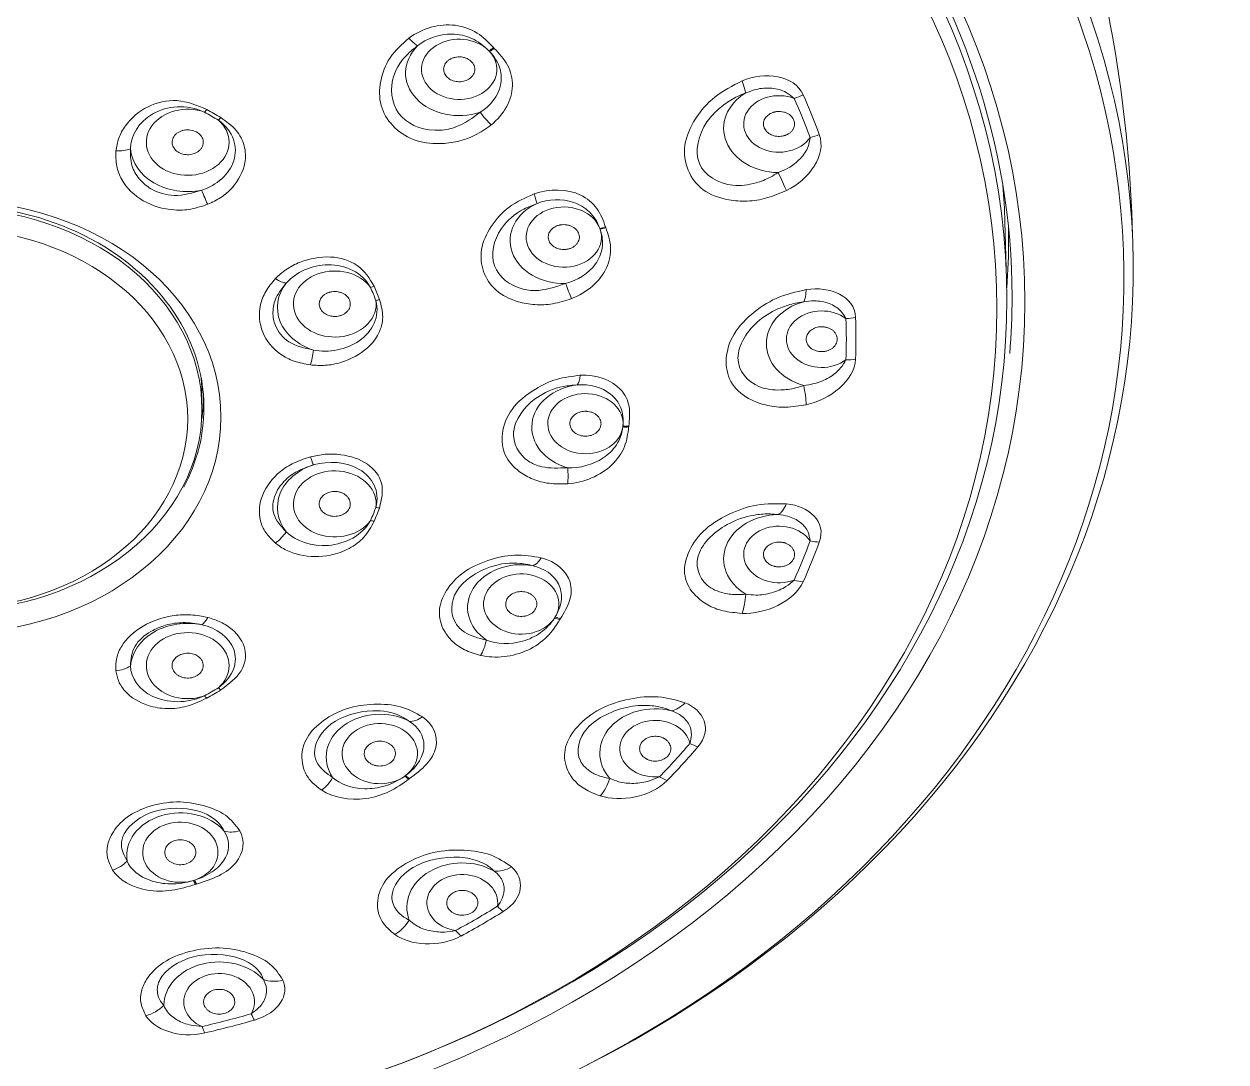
# Model space of a CAD drawing. Extents: x 4791 to 7950, y -873 to 2082.
# Drawn here: x 5909.19 to 5947.78, y 819.08 to 852.4 of the extents above; entities that cross this region are included whole.
import ezdxf

# ---------------------------------------------------------------- set-up
doc = ezdxf.new("R2010")
doc.units = 0
doc.header["$LTSCALE"] = 3
doc.header["$MEASUREMENT"] = 0
doc.layers.add('1', color=7, linetype='CONTINUOUS', true_color=0xffffff)

msp = doc.modelspace()

# ---------------------------------------------------------------- linework, layer by layer
at = {"layer": '1', "color": 7, "linetype": 'Continuous', "lineweight": 18}
for p, q in [((5940.737, 844.188), (5940.683, 846.046)), ((5914.902, 840.028), (5914.902, 840.504))]:
    msp.add_line(p, q, dxfattribs=at)
for centre, major_axis, ratio, start_param, end_param in [((5906.802, 844.554), (-37.999, 0), 0.798636, 2.01499, 7.409788), ((5906.802, 844.277), (37.699, 0), 0.798636, 5.156583, 10.55138), ((5906.802, 843.645), (34.11, 0), 0.798636, 0, 3.141593), ((5906.802, 843.56), (-33.944, 0), 0.798636, 3.141593, 6.283185), ((5924.114, 852.021), (0.581, 0.55), 0.479948, 4.285689, 4.520104), ((5924.137, 851.998), (-0.582, -0.549), 0.480569, 1.144951, 1.379366), ((5933.914, 850.616), (-0.913, -0.408), 0.566768, 1.32262, 1.636509), ((5914.983, 850.054), (0.389, 0.699), 0.344271, 4.158784, 4.312431), ((5915.43, 849.795), (-0.414, -0.685), 0.363073, 1.029662, 1.183309), ((5934.426, 849.357), (0.939, 0.345), 0.577478, 4.503359, 4.817247), ((5906.802, 845.419), (-33.89, 0), 0.798636, 3.164762, 3.208253), ((5906.802, 840.079), (8.162, 0), 0.798636, 0, 3.141593), ((5927.677, 846.32), (0.753, 0.269), 0.5787, 4.508425, 4.742839), ((5927.687, 846.292), (-0.754, -0.268), 0.578982, 1.368023, 1.602438), ((5906.802, 845.539), (-34, 0), 0.798636, 3.082393, 3.141593), ((5906.802, 845.539), (-34, 0), 0.798636, 3.141593, 3.153177), ((5920.316, 844.424), (0.734, 0.318), 0.568663, 4.470561, 4.624208), ((5906.802, 843.645), (34.11, 0), 0.798636, 6.216328, 6.283185), ((5906.802, 843.56), (-33.944, 0), 0.798636, 1.631665, 3.141593), ((5920.486, 844.005), (-0.748, -0.284), 0.575844, 1.355219, 1.508866), ((5935.579, 843.547), (-0.999, -0.036), 0.601565, 1.549102, 1.862991), ((5935.579, 842.223), (0.999, -0.036), 0.601565, 4.734083, 5.047971), ((5906.802, 840.504), (8.1, 0), 0.798636, 0, 0.084528), ((5906.802, 840.505), (8.15, 0), 0.798636, 6.162823, 6.273662), ((5906.802, 840.079), (8.162, 0), 0.798636, 5.881552, 6.283185), ((5928.416, 839.947), (-0.795, 0.093), 0.5992, 1.640853, 1.875268), ((5928.42, 839.977), (0.795, -0.091), 0.599295, 4.781167, 5.015582), ((5920.486, 837.366), (0.748, -0.284), 0.575844, 4.927966, 5.081613), ((5920.316, 836.947), (-0.734, 0.318), 0.568663, 1.812624, 1.966271), ((5934.426, 836.412), (-0.939, 0.345), 0.577478, 1.779827, 2.093715), ((5933.914, 835.153), (0.913, -0.408), 0.566768, 4.960565, 5.274453), ((5926.226, 833.82), (-0.678, 0.424), 0.538493, 1.895363, 2.129778), ((5926.243, 833.847), (0.679, -0.423), 0.538952, 5.035917, 5.270332), ((5915.43, 831.576), (0.414, -0.685), 0.363073, 5.253523, 5.40717), ((5914.983, 831.317), (-0.389, 0.699), 0.344271, 2.124401, 2.278048), ((5930.57, 829.912), (-0.76, 0.65), 0.496862, 1.972828, 2.286717), ((5921.413, 828.739), (-0.47, 0.647), 0.405059, 2.07924, 2.313655), ((5921.441, 828.759), (0.471, -0.646), 0.405821, 5.220169, 5.454584), ((5929.595, 828.84), (0.719, -0.695), 0.476491, 5.143774, 5.457662), ((5914.627, 825.39), (-0.236, 0.764), 0.21692, 2.183467, 2.417882), ((5914.661, 825.4), (0.237, -0.764), 0.217881, 5.324747, 5.559162), ((5924.387, 824.681), (-0.525, 0.851), 0.36761, 2.108736, 2.422624), ((5923.046, 823.903), (0.479, -0.878), 0.339572, 5.268928, 5.582816), ((5916.483, 821.232), (-0.274, 0.962), 0.202374, 2.187983, 2.501871), ((5914.906, 820.823), (0.228, -0.974), 0.169414, 5.338438, 5.652326)]:
    msp.add_ellipse(centre, major_axis=major_axis, ratio=ratio, start_param=start_param, end_param=end_param, dxfattribs=at)
for centre, major_axis in [((5906.802, 843.483), (-34.52, 0)), ((5906.802, 843.274), (33.622, 0)), ((5906.802, 840.028), (-8.1, 0))]:
    msp.add_ellipse(centre, major_axis=major_axis, ratio=0.798636, dxfattribs=at)
at = {"layer": '1', "color": 7, "linetype": 'Continuous', "lineweight": 13}
for centre, major_axis, ratio, start_param, end_param in [((5921.421, 852.326), (-0.477, 0.642), 0.175155, 2.060985, 2.757848), ((5923.161, 850.946), (1.209, 0), 0.798636, 0.662184, 6.914598), ((5923.161, 850.834), (-1.723, 0), 0.798636, 5.603381, 8.256586), ((5906.802, 841.08), (21.709, 0), 0.798636, 0.645942, 0.647655), ((5906.802, 841.093), (21.895, 0), 0.798636, 0.645942, 0.647655), ((5931.972, 851.056), (-0.384, 0.923), 0.075251, 3.45044, 4.128469), ((5933.431, 849.052), (-1.779, 0), 0.798636, 5.359245, 7.835444), ((5933.431, 849.193), (1.136, 0), 0.798636, 1.132001, 5.779503), ((5914.443, 848.604), (1.328, 0), 0.798636, 1.151939, 7.016202), ((5906.802, 842.283), (28.789, 0), 0.798636, 0.285362, 0.342957), ((5906.802, 842.312), (-29.098, 0), 0.798636, 3.426954, 3.484549), ((5906.802, 840.204), (14.302, 0), 0.798636, 0.923169, 0.961787), ((5906.802, 840.21), (-14.424, 0), 0.798636, 4.064761, 4.10338), ((5924.038, 849.559), (-0.497, 0.626), 0.19287, 1.40457, 2.101433), ((5912.092, 848.732), (-0.797, 0.064), 0.504803, 1.668378, 2.309834), ((5914.443, 848.491), (-1.842, 0), 0.798636, 0.067887, 1.817068), ((5933.386, 847.58), (-0.439, 0.899), 0.033663, 4.076092, 4.754121), ((5915.017, 847.035), (-0.296, 0.743), 0.132546, 1.478497, 2.119952), ((5925.405, 847.366), (-0.262, 0.756), 0.020057, 3.421647, 4.11851), ((5926.519, 845.448), (-1.723, 0), 0.798636, 5.233782, 7.886987), ((5926.519, 845.561), (1.209, 0), 0.798636, 0.292585, 6.544999), ((5906.802, 841.08), (21.709, 0), 0.798636, 0.276343, 0.278056), ((5906.802, 841.093), (21.895, 0), 0.798636, 0.276343, 0.278056), ((5919.166, 843.412), (1.328, 0), 0.798636, 0.52362, 6.387883), ((5919.166, 843.3), (-1.842, 0), 0.798636, 5.722754, 7.471935), ((5917.17, 844.669), (-0.582, 0.549), 0.366289, 2.048431, 2.689886), ((5926.593, 844.031), (-0.285, 0.748), 0.001294, 1.514569, 2.211433), ((5906.802, 840.204), (14.302, 0), 0.798636, 0.29485, 0.333468), ((5906.802, 840.21), (-14.424, 0), 0.798636, 3.436443, 3.475061), ((5934.011, 844.431), (-0.151, 0.989), 0.254126, 3.398943, 4.076972), ((5934.802, 842.142), (-1.779, 0), 0.798636, 5.045086, 7.521285), ((5934.802, 842.283), (1.136, 0), 0.798636, 0.817842, 5.465344), ((5906.802, 842.283), (28.789, 0), 0.798636, 6.254388, 6.311983), ((5906.802, 842.312), (-29.098, 0), 0.798636, 3.112795, 3.17039), ((5918.287, 841.922), (0.101, 0.794), 0.236035, 4.116411, 4.757866), ((5926.876, 841.592), (-0.034, 0.799), 0.235555, 3.379882, 4.076746), ((5927.214, 839.457), (-1.723, 0), 0.798636, 4.864183, 7.517388), ((5927.214, 839.57), (1.209, 0), 0.798636, 6.206171, 12.458585), ((5934.011, 840.775), (-0.209, 0.978), 0.210397, 4.014198, 4.692227), ((5906.802, 841.08), (21.709, 0), 0.798636, 6.189929, 6.191642), ((5906.802, 841.093), (21.895, 0), 0.798636, 6.189929, 6.191642), ((5919.166, 836.883), (-1.842, 0), 0.798636, 5.094435, 6.843617), ((5918.287, 838.998), (-0.209, 0.772), 0.052887, 2.244156, 2.885611), ((5919.166, 836.996), (1.328, 0), 0.798636, 6.178487, 12.04275), ((5926.475, 838.139), (-0.058, 0.798), 0.213451, 4.023567, 4.720431), ((5906.802, 840.204), (14.302, 0), 0.798636, 5.949717, 5.988335), ((5906.802, 840.21), (-14.424, 0), 0.798636, 2.808124, 2.846742), ((5933.386, 837.627), (0.098, 0.995), 0.43086, 3.393601, 4.07163), ((5933.431, 835.232), (-1.779, 0), 0.798636, 4.730926, 7.207126), ((5933.431, 835.373), (1.136, 0), 0.798636, 0.503683, 5.151184), ((5917.17, 836.252), (0.516, 0.612), 0.549437, 4.279573, 4.921029), ((5906.802, 842.283), (28.789, 0), 0.798636, 5.940229, 5.997824), ((5906.802, 842.312), (-29.098, 0), 0.798636, 2.798636, 2.856231), ((5925.153, 833.67), (-1.723, 0), 0.798636, 4.494584, 7.147789), ((5925.636, 835.783), (0.207, 0.773), 0.442235, 3.40565, 4.102514), ((5925.153, 833.782), (1.209, 0), 0.798636, 5.836572, 12.088986), ((5931.972, 834.15), (0.036, 0.999), 0.389272, 3.997036, 4.675065), ((5914.443, 831.692), (-1.842, 0), 0.798636, 4.466117, 6.215298), ((5915.017, 833.886), (0.193, 0.776), 0.315694, 3.393628, 4.035083), ((5906.802, 841.08), (21.709, 0), 0.798636, 5.82033, 5.822043), ((5906.802, 841.093), (21.895, 0), 0.798636, 5.82033, 5.822043), ((5914.443, 831.805), (1.328, 0), 0.798636, 5.550169, 11.414432), ((5923.701, 832.679), (0.182, 0.779), 0.422364, 4.041853, 4.738717), ((5912.092, 832.189), (0.796, 0.077), 0.687951, 4.702995, 5.34445), ((5906.802, 840.204), (14.302, 0), 0.798636, 5.321398, 5.360017), ((5906.802, 840.21), (-14.424, 0), 0.798636, 2.179806, 2.218424), ((5929.454, 828.998), (-1.779, 0), 0.798636, 4.416767, 6.892966), ((5930.16, 831.309), (0.368, 0.93), 0.588154, 3.445128, 4.123157), ((5920.613, 828.868), (-1.723, 0), 0.798636, 4.124985, 6.77819), ((5921.852, 830.725), (0.464, 0.652), 0.612183, 3.51683, 4.213693), ((5929.454, 829.139), (1.136, 0), 0.798636, 0.189523, 4.837025), ((5920.613, 828.981), (1.209, 0), 0.798636, 5.466973, 11.719387), ((5906.802, 842.283), (28.789, 0), 0.798636, 5.626069, 5.683664), ((5906.802, 842.312), (-29.098, 0), 0.798636, 2.484477, 2.542072), ((5918.644, 828.388), (0.437, 0.67), 0.597228, 4.143105, 4.839968), ((5906.802, 841.08), (21.709, 0), 0.798636, 5.450731, 5.452444), ((5906.802, 841.093), (21.895, 0), 0.798636, 5.450731, 5.452444), ((5927.469, 828.352), (0.3, 0.954), 0.552777, 4.033331, 4.71136), ((5914.207, 825.701), (-1.723, 0), 0.798636, 3.755386, 6.408591), ((5914.207, 825.814), (1.209, 0), 0.798636, 5.097374, 11.349788), ((5916.036, 827.099), (0.699, 0.388), 0.722448, 3.739095, 4.435958), ((5911.988, 825.846), (0.679, 0.423), 0.714429, 4.353283, 5.050147), ((5923.26, 824.051), (-1.779, 0), 0.798636, 4.102608, 6.578807), ((5923.26, 824.192), (1.136, 0), 0.798636, 6.158549, 10.806051), ((5924.647, 826.097), (0.653, 0.757), 0.710611, 3.573729, 4.251758), ((5906.802, 841.08), (21.709, 0), 0.798636, 5.081131, 5.082845), ((5906.802, 841.093), (21.895, 0), 0.798636, 5.081131, 5.082845), ((5906.802, 842.283), (28.789, 0), 0.798636, 5.31191, 5.369505), ((5920.943, 823.949), (0.584, 0.812), 0.684908, 4.141001, 4.81903), ((5906.802, 842.312), (-29.098, 0), 0.798636, 2.170317, 2.227912), ((5915.454, 820.875), (-1.779, 0), 0.798636, 3.788449, 6.264648), ((5915.454, 821.015), (1.136, 0), 0.798636, 5.84439, 10.491892), ((5917.387, 822.501), (0.906, 0.422), 0.786244, 3.801173, 4.479202), ((5913.033, 821.372), (0.854, 0.52), 0.772731, 4.343627, 5.021656), ((5906.802, 842.283), (28.789, 0), 0.798636, 4.997751, 5.055346), ((5906.802, 842.312), (-29.098, 0), 0.798636, 1.856158, 1.913753)]:
    msp.add_ellipse(centre, major_axis=major_axis, ratio=ratio, start_param=start_param, end_param=end_param, dxfattribs=at)
for centre, major_axis in [((5906.802, 839.784), (-8.709, 0)), ((5906.802, 839.728), (7.641, 0))]:
    msp.add_ellipse(centre, major_axis=major_axis, ratio=0.798636, dxfattribs=at)
at = {"layer": '1', "color": 7, "linetype": 'Continuous', "lineweight": 18}
for points, knots in [([(5944.783, 845.625), (5944.728, 847.563), (5944.388, 851.169), (5943.355, 855.851), (5942.221, 859.336), (5941.044, 862.262), (5939.498, 865.445), (5937.124, 869.343), (5935.058, 871.967), (5933.828, 873.332)], [0, 0, 0, 0, 0.19035, 0.357808, 0.470473, 0.551777, 0.667758, 0.817765, 1, 1, 1, 1]), ([(5923.465, 850.629), (5923.478, 850.637), (5923.503, 850.654), (5923.55, 850.693), (5923.599, 850.748), (5923.64, 850.823), (5923.669, 850.93), (5923.652, 851.068), (5923.55, 851.215), (5923.409, 851.301), (5923.278, 851.337), (5923.176, 851.348), (5923.073, 851.342), (5922.975, 851.32), (5922.909, 851.292), (5922.868, 851.27), (5922.842, 851.254), (5922.774, 851.207), (5922.692, 851.11), (5922.657, 850.986), (5922.664, 850.887), (5922.686, 850.814), (5922.725, 850.747), (5922.797, 850.665), (5922.921, 850.585), (5923.105, 850.54), (5923.265, 850.55), (5923.369, 850.582), (5923.425, 850.607), (5923.451, 850.621), (5923.465, 850.629)], [0, 0, 0, 0, 0.015625, 0.03125, 0.0625, 0.09375, 0.125, 0.1875, 0.25, 0.3125, 0.34375, 0.375, 0.40625, 0.4375, 0.46875, 0.476562, 0.484375, 0.5, 0.5625, 0.625, 0.65625, 0.6875, 0.71875, 0.75, 0.8125, 0.875, 0.9375, 0.96875, 0.984375, 1, 1, 1, 1]), ([(5933.914, 850.014), (5933.832, 850.083), (5933.633, 850.25), (5933.197, 850.364), (5932.735, 850.335), (5932.466, 850.228), (5932.359, 850.186)], [0, 0, 0, 0, 0.208279, 0.500324, 0.801781, 1, 1, 1, 1]), ([(5933.586, 848.813), (5933.594, 848.815), (5933.611, 848.82), (5933.643, 848.831), (5933.697, 848.853), (5933.768, 848.894), (5933.838, 848.956), (5933.908, 849.052), (5933.946, 849.191), (5933.903, 849.36), (5933.795, 849.477), (5933.679, 849.543), (5933.582, 849.577), (5933.479, 849.593), (5933.394, 849.593), (5933.336, 849.585), (5933.303, 849.579), (5933.283, 849.574), (5933.268, 849.57), (5933.252, 849.566), (5933.226, 849.557), (5933.146, 849.526), (5933.06, 849.468), (5932.991, 849.387), (5932.942, 849.297), (5932.921, 849.177), (5932.961, 849.033), (5933.064, 848.909), (5933.218, 848.821), (5933.372, 848.791), (5933.492, 848.795), (5933.553, 848.805), (5933.582, 848.812), (5933.586, 848.813)], [0, 0, 0, 0, 0.007812, 0.015625, 0.03125, 0.0625, 0.09375, 0.125, 0.1875, 0.25, 0.3125, 0.34375, 0.375, 0.40625, 0.4375, 0.453125, 0.460938, 0.46875, 0.472656, 0.476562, 0.484375, 0.5, 0.5625, 0.59375, 0.625, 0.6875, 0.75, 0.8125, 0.875, 0.9375, 0.96875, 0.996094, 1, 1, 1, 1]), ([(5914.848, 848.369), (5914.857, 848.38), (5914.876, 848.402), (5914.906, 848.449), (5914.933, 848.513), (5914.946, 848.592), (5914.937, 848.699), (5914.875, 848.826), (5914.731, 848.943), (5914.541, 849.006), (5914.37, 849.005), (5914.242, 848.972), (5914.154, 848.933), (5914.091, 848.89), (5914.054, 848.855), (5914.034, 848.834), (5914.007, 848.801), (5913.974, 848.749), (5913.939, 848.649), (5913.942, 848.519), (5914.018, 848.376), (5914.155, 848.265), (5914.334, 848.204), (5914.53, 848.2), (5914.683, 848.247), (5914.786, 848.31), (5914.829, 848.348), (5914.848, 848.369)], [0, 0, 0, 0, 0.015625, 0.03125, 0.0625, 0.09375, 0.125, 0.1875, 0.25, 0.3125, 0.375, 0.40625, 0.4375, 0.46875, 0.484375, 0.492188, 0.5, 0.53125, 0.5625, 0.625, 0.6875, 0.75, 0.8125, 0.875, 0.9375, 0.96875, 1, 1, 1, 1]), ([(5933.398, 847.632), (5933.506, 847.675), (5933.776, 847.781), (5934.133, 848.064), (5934.376, 848.423), (5934.412, 848.657), (5934.426, 848.755)], [0, 0, 0, 0, 0.200427, 0.49953, 0.790892, 1, 1, 1, 1]), ([(5926.659, 845.177), (5926.674, 845.181), (5926.706, 845.189), (5926.767, 845.212), (5926.838, 845.249), (5926.91, 845.307), (5926.985, 845.399), (5927.032, 845.533), (5927.004, 845.699), (5926.911, 845.819), (5926.805, 845.891), (5926.715, 845.931), (5926.616, 845.955), (5926.515, 845.963), (5926.44, 845.956), (5926.392, 845.947), (5926.36, 845.94), (5926.276, 845.915), (5926.156, 845.848), (5926.067, 845.743), (5926.029, 845.648), (5926.017, 845.574), (5926.022, 845.5), (5926.052, 845.403), (5926.132, 845.293), (5926.283, 845.198), (5926.437, 845.161), (5926.548, 845.161), (5926.611, 845.168), (5926.643, 845.173), (5926.659, 845.177)], [0, 0, 0, 0, 0.015625, 0.03125, 0.0625, 0.09375, 0.125, 0.1875, 0.25, 0.3125, 0.34375, 0.375, 0.40625, 0.4375, 0.46875, 0.476562, 0.484375, 0.5, 0.5625, 0.625, 0.65625, 0.6875, 0.71875, 0.75, 0.8125, 0.875, 0.9375, 0.96875, 0.984375, 1, 1, 1, 1]), ([(5919.32, 843.033), (5919.336, 843.037), (5919.367, 843.046), (5919.427, 843.07), (5919.495, 843.109), (5919.564, 843.167), (5919.635, 843.258), (5919.678, 843.39), (5919.649, 843.552), (5919.541, 843.692), (5919.402, 843.772), (5919.274, 843.805), (5919.174, 843.814), (5919.092, 843.809), (5919.036, 843.798), (5919.004, 843.791), (5918.958, 843.777), (5918.893, 843.75), (5918.791, 843.686), (5918.698, 843.579), (5918.654, 843.428), (5918.683, 843.274), (5918.783, 843.14), (5918.939, 843.045), (5919.097, 843.011), (5919.227, 843.014), (5919.29, 843.025), (5919.32, 843.033)], [0, 0, 0, 0, 0.015625, 0.03125, 0.0625, 0.09375, 0.125, 0.1875, 0.25, 0.3125, 0.375, 0.40625, 0.4375, 0.46875, 0.484375, 0.492188, 0.5, 0.53125, 0.5625, 0.625, 0.6875, 0.75, 0.8125, 0.875, 0.9375, 0.96875, 1, 1, 1, 1]), ([(5920.486, 843.523), (5920.551, 843.269), (5920.529, 843.018), (5920.334, 842.575), (5920.162, 842.381), (5919.536, 841.941), (5918.966, 841.84), (5918.479, 841.935)], [0, 0, 0, 0, 0.25, 0.25, 0.5, 0.5, 1, 1, 1, 1]), ([(5935.579, 842.945), (5935.528, 843.031), (5935.405, 843.238), (5935.047, 843.453), (5934.616, 843.536), (5934.333, 843.499), (5934.221, 843.485)], [0, 0, 0, 0, 0.208279, 0.500324, 0.801781, 1, 1, 1, 1]), ([(5934.802, 841.883), (5934.81, 841.883), (5934.828, 841.884), (5934.863, 841.886), (5934.923, 841.894), (5935.006, 841.915), (5935.096, 841.957), (5935.201, 842.031), (5935.291, 842.153), (5935.314, 842.325), (5935.258, 842.463), (5935.173, 842.555), (5935.094, 842.611), (5935.002, 842.652), (5934.921, 842.672), (5934.863, 842.68), (5934.829, 842.682), (5934.809, 842.682), (5934.792, 842.682), (5934.776, 842.682), (5934.747, 842.68), (5934.659, 842.67), (5934.555, 842.636), (5934.458, 842.576), (5934.377, 842.503), (5934.31, 842.393), (5934.292, 842.247), (5934.342, 842.103), (5934.455, 841.982), (5934.589, 841.915), (5934.705, 841.889), (5934.767, 841.884), (5934.798, 841.883), (5934.802, 841.883)], [0, 0, 0, 0, 0.007812, 0.015625, 0.03125, 0.0625, 0.09375, 0.125, 0.1875, 0.25, 0.3125, 0.34375, 0.375, 0.40625, 0.4375, 0.453125, 0.460938, 0.46875, 0.472656, 0.476562, 0.484375, 0.5, 0.5625, 0.59375, 0.625, 0.6875, 0.75, 0.8125, 0.875, 0.9375, 0.96875, 0.996094, 1, 1, 1, 1]), ([(5934.221, 840.799), (5934.334, 840.814), (5934.618, 840.851), (5935.047, 841.034), (5935.404, 841.317), (5935.527, 841.531), (5935.579, 841.621)], [0, 0, 0, 0, 0.200427, 0.49953, 0.790892, 1, 1, 1, 1]), ([(5927.171, 839.172), (5927.187, 839.17), (5927.22, 839.169), (5927.287, 839.173), (5927.371, 839.187), (5927.465, 839.221), (5927.576, 839.284), (5927.68, 839.395), (5927.729, 839.559), (5927.697, 839.698), (5927.631, 839.795), (5927.564, 839.859), (5927.483, 839.909), (5927.392, 839.946), (5927.319, 839.961), (5927.27, 839.966), (5927.238, 839.969), (5927.148, 839.97), (5927.005, 839.943), (5926.875, 839.87), (5926.796, 839.793), (5926.752, 839.727), (5926.723, 839.657), (5926.708, 839.558), (5926.732, 839.432), (5926.83, 839.299), (5926.957, 839.221), (5927.06, 839.188), (5927.122, 839.176), (5927.155, 839.173), (5927.171, 839.172)], [0, 0, 0, 0, 0.015625, 0.03125, 0.0625, 0.09375, 0.125, 0.1875, 0.25, 0.3125, 0.34375, 0.375, 0.40625, 0.4375, 0.46875, 0.476562, 0.484375, 0.5, 0.5625, 0.625, 0.65625, 0.6875, 0.71875, 0.75, 0.8125, 0.875, 0.9375, 0.96875, 0.984375, 1, 1, 1, 1]), ([(5919.011, 836.616), (5919.027, 836.612), (5919.059, 836.605), (5919.125, 836.596), (5919.209, 836.595), (5919.308, 836.61), (5919.432, 836.65), (5919.564, 836.737), (5919.659, 836.882), (5919.675, 837.046), (5919.621, 837.175), (5919.542, 837.262), (5919.468, 837.317), (5919.397, 837.351), (5919.344, 837.369), (5919.313, 837.377), (5919.266, 837.388), (5919.193, 837.397), (5919.064, 837.393), (5918.91, 837.35), (5918.763, 837.249), (5918.674, 837.11), (5918.656, 836.955), (5918.712, 836.805), (5918.815, 836.703), (5918.921, 836.645), (5918.98, 836.624), (5919.011, 836.616)], [0, 0, 0, 0, 0.015625, 0.03125, 0.0625, 0.09375, 0.125, 0.1875, 0.25, 0.3125, 0.375, 0.40625, 0.4375, 0.46875, 0.484375, 0.492188, 0.5, 0.53125, 0.5625, 0.625, 0.6875, 0.75, 0.8125, 0.875, 0.9375, 0.96875, 1, 1, 1, 1]), ([(5934.426, 835.811), (5934.412, 835.905), (5934.377, 836.132), (5934.133, 836.423), (5933.775, 836.606), (5933.505, 836.639), (5933.398, 836.652)], [0, 0, 0, 0, 0.208279, 0.500324, 0.801781, 1, 1, 1, 1]), ([(5933.277, 834.993), (5933.285, 834.991), (5933.302, 834.987), (5933.336, 834.98), (5933.396, 834.973), (5933.483, 834.973), (5933.585, 834.99), (5933.713, 835.035), (5933.846, 835.129), (5933.935, 835.286), (5933.935, 835.432), (5933.89, 835.539), (5933.836, 835.612), (5933.765, 835.674), (5933.695, 835.714), (5933.643, 835.735), (5933.612, 835.745), (5933.592, 835.751), (5933.577, 835.755), (5933.561, 835.758), (5933.533, 835.764), (5933.445, 835.776), (5933.334, 835.77), (5933.218, 835.736), (5933.112, 835.687), (5933.007, 835.599), (5932.933, 835.464), (5932.925, 835.315), (5932.986, 835.172), (5933.087, 835.076), (5933.187, 835.022), (5933.244, 835.002), (5933.273, 834.994), (5933.277, 834.993)], [0, 0, 0, 0, 0.007812, 0.015625, 0.03125, 0.0625, 0.09375, 0.125, 0.1875, 0.25, 0.3125, 0.34375, 0.375, 0.40625, 0.4375, 0.453125, 0.460938, 0.46875, 0.472656, 0.476562, 0.484375, 0.5, 0.5625, 0.59375, 0.625, 0.6875, 0.75, 0.8125, 0.875, 0.9375, 0.96875, 0.996094, 1, 1, 1, 1]), ([(5932.359, 834.098), (5932.467, 834.085), (5932.737, 834.052), (5933.197, 834.123), (5933.633, 834.305), (5933.831, 834.479), (5933.914, 834.551)], [0, 0, 0, 0, 0.200427, 0.49953, 0.790892, 1, 1, 1, 1]), ([(5924.932, 833.424), (5924.947, 833.418), (5924.977, 833.408), (5925.041, 833.392), (5925.126, 833.381), (5925.228, 833.385), (5925.361, 833.412), (5925.508, 833.486), (5925.627, 833.624), (5925.66, 833.763), (5925.643, 833.873), (5925.61, 833.951), (5925.557, 834.022), (5925.489, 834.082), (5925.428, 834.117), (5925.385, 834.136), (5925.355, 834.148), (5925.272, 834.175), (5925.127, 834.191), (5924.972, 834.161), (5924.864, 834.111), (5924.793, 834.063), (5924.734, 834.005), (5924.675, 833.918), (5924.641, 833.793), (5924.672, 833.642), (5924.755, 833.532), (5924.836, 833.472), (5924.889, 833.443), (5924.917, 833.43), (5924.932, 833.424)], [0, 0, 0, 0, 0.015625, 0.03125, 0.0625, 0.09375, 0.125, 0.1875, 0.25, 0.3125, 0.34375, 0.375, 0.40625, 0.4375, 0.46875, 0.476562, 0.484375, 0.5, 0.5625, 0.625, 0.65625, 0.6875, 0.71875, 0.75, 0.8125, 0.875, 0.9375, 0.96875, 0.984375, 1, 1, 1, 1]), ([(5914.039, 831.57), (5914.048, 831.559), (5914.069, 831.538), (5914.116, 831.5), (5914.183, 831.46), (5914.274, 831.426), (5914.404, 831.4), (5914.574, 831.408), (5914.758, 831.481), (5914.892, 831.606), (5914.944, 831.736), (5914.944, 831.844), (5914.924, 831.922), (5914.892, 831.983), (5914.862, 832.023), (5914.843, 832.044), (5914.813, 832.075), (5914.761, 832.116), (5914.653, 832.174), (5914.497, 832.212), (5914.303, 832.198), (5914.129, 832.128), (5914, 832.011), (5913.936, 831.863), (5913.944, 831.732), (5913.987, 831.635), (5914.02, 831.591), (5914.039, 831.57)], [0, 0, 0, 0, 0.015625, 0.03125, 0.0625, 0.09375, 0.125, 0.1875, 0.25, 0.3125, 0.375, 0.40625, 0.4375, 0.46875, 0.484375, 0.492188, 0.5, 0.53125, 0.5625, 0.625, 0.6875, 0.75, 0.8125, 0.875, 0.9375, 0.96875, 1, 1, 1, 1]), ([(5930.57, 829.31), (5930.593, 829.403), (5930.649, 829.627), (5930.543, 829.963), (5930.293, 830.223), (5930.063, 830.319), (5929.972, 830.357)], [0, 0, 0, 0, 0.208279, 0.500324, 0.801781, 1, 1, 1, 1]), ([(5920.245, 828.71), (5920.256, 828.701), (5920.279, 828.682), (5920.332, 828.649), (5920.406, 828.614), (5920.503, 828.589), (5920.639, 828.576), (5920.81, 828.602), (5920.984, 828.696), (5921.077, 828.816), (5921.111, 828.924), (5921.115, 829.006), (5921.098, 829.087), (5921.061, 829.163), (5921.02, 829.214), (5920.989, 829.244), (5920.967, 829.263), (5920.901, 829.313), (5920.773, 829.369), (5920.615, 829.386), (5920.492, 829.371), (5920.404, 829.347), (5920.323, 829.309), (5920.228, 829.245), (5920.14, 829.139), (5920.101, 828.988), (5920.128, 828.862), (5920.177, 828.782), (5920.213, 828.74), (5920.234, 828.72), (5920.245, 828.71)], [0, 0, 0, 0, 0.015625, 0.03125, 0.0625, 0.09375, 0.125, 0.1875, 0.25, 0.3125, 0.34375, 0.375, 0.40625, 0.4375, 0.46875, 0.476562, 0.484375, 0.5, 0.5625, 0.625, 0.65625, 0.6875, 0.71875, 0.75, 0.8125, 0.875, 0.9375, 0.96875, 0.984375, 1, 1, 1, 1]), ([(5929.161, 828.816), (5929.167, 828.812), (5929.182, 828.804), (5929.211, 828.789), (5929.266, 828.767), (5929.349, 828.746), (5929.453, 828.737), (5929.592, 828.748), (5929.754, 828.805), (5929.9, 828.932), (5929.956, 829.071), (5929.955, 829.184), (5929.932, 829.267), (5929.888, 829.343), (5929.837, 829.398), (5929.795, 829.431), (5929.77, 829.449), (5929.754, 829.459), (5929.74, 829.466), (5929.727, 829.474), (5929.702, 829.486), (5929.624, 829.519), (5929.515, 829.541), (5929.392, 829.537), (5929.272, 829.516), (5929.138, 829.459), (5929.016, 829.349), (5928.95, 829.209), (5928.953, 829.058), (5929.012, 828.941), (5929.086, 828.866), (5929.132, 828.832), (5929.157, 828.818), (5929.161, 828.816)], [0, 0, 0, 0, 0.007812, 0.015625, 0.03125, 0.0625, 0.09375, 0.125, 0.1875, 0.25, 0.3125, 0.34375, 0.375, 0.40625, 0.4375, 0.453125, 0.460938, 0.46875, 0.472656, 0.476562, 0.484375, 0.5, 0.5625, 0.59375, 0.625, 0.6875, 0.75, 0.8125, 0.875, 0.9375, 0.96875, 0.996094, 1, 1, 1, 1]), ([(5927.996, 828.185), (5928.088, 828.146), (5928.317, 828.05), (5928.763, 828.006), (5929.235, 828.073), (5929.489, 828.19), (5929.595, 828.239)], [0, 0, 0, 0, 0.200427, 0.49953, 0.790892, 1, 1, 1, 1]), ([(5913.742, 825.667), (5913.748, 825.655), (5913.761, 825.631), (5913.795, 825.585), (5913.849, 825.531), (5913.928, 825.479), (5914.049, 825.428), (5914.22, 825.403), (5914.425, 825.441), (5914.566, 825.526), (5914.646, 825.617), (5914.687, 825.692), (5914.708, 825.773), (5914.708, 825.854), (5914.693, 825.913), (5914.677, 825.95), (5914.665, 825.975), (5914.626, 826.04), (5914.533, 826.129), (5914.393, 826.19), (5914.271, 826.212), (5914.178, 826.215), (5914.086, 826.203), (5913.968, 826.171), (5913.838, 826.097), (5913.733, 825.968), (5913.701, 825.842), (5913.711, 825.754), (5913.726, 825.704), (5913.736, 825.68), (5913.742, 825.667)], [0, 0, 0, 0, 0.015625, 0.03125, 0.0625, 0.09375, 0.125, 0.1875, 0.25, 0.3125, 0.34375, 0.375, 0.40625, 0.4375, 0.46875, 0.476562, 0.484375, 0.5, 0.5625, 0.625, 0.65625, 0.6875, 0.71875, 0.75, 0.8125, 0.875, 0.9375, 0.96875, 0.984375, 1, 1, 1, 1]), ([(5924.387, 824.079), (5924.446, 824.162), (5924.587, 824.361), (5924.629, 824.705), (5924.511, 825.011), (5924.345, 825.158), (5924.278, 825.216)], [0, 0, 0, 0, 0.208279, 0.500324, 0.801781, 1, 1, 1, 1]), ([(5922.855, 823.957), (5922.86, 823.951), (5922.871, 823.94), (5922.894, 823.919), (5922.937, 823.885), (5923.007, 823.844), (5923.103, 823.81), (5923.239, 823.786), (5923.416, 823.8), (5923.604, 823.885), (5923.71, 824.003), (5923.753, 824.112), (5923.763, 824.196), (5923.751, 824.279), (5923.724, 824.344), (5923.697, 824.386), (5923.68, 824.408), (5923.668, 824.422), (5923.659, 824.433), (5923.648, 824.443), (5923.63, 824.46), (5923.568, 824.512), (5923.473, 824.559), (5923.354, 824.586), (5923.233, 824.596), (5923.083, 824.574), (5922.924, 824.5), (5922.808, 824.383), (5922.751, 824.239), (5922.763, 824.113), (5922.804, 824.023), (5922.835, 823.98), (5922.853, 823.96), (5922.855, 823.957)], [0, 0, 0, 0, 0.007812, 0.015625, 0.03125, 0.0625, 0.09375, 0.125, 0.1875, 0.25, 0.3125, 0.34375, 0.375, 0.40625, 0.4375, 0.453125, 0.460938, 0.46875, 0.472656, 0.476562, 0.484375, 0.5, 0.5625, 0.59375, 0.625, 0.6875, 0.75, 0.8125, 0.875, 0.9375, 0.96875, 0.996094, 1, 1, 1, 1]), ([(5921.558, 823.637), (5921.625, 823.578), (5921.791, 823.432), (5922.179, 823.283), (5922.641, 823.232), (5922.926, 823.281), (5923.046, 823.301)], [0, 0, 0, 0, 0.200427, 0.49953, 0.790892, 1, 1, 1, 1]), ([(5916.483, 820.63), (5916.571, 820.694), (5916.784, 820.849), (5916.97, 821.163), (5916.996, 821.482), (5916.908, 821.66), (5916.874, 821.731)], [0, 0, 0, 0, 0.208279, 0.500324, 0.801781, 1, 1, 1, 1]), ([(5914.979, 820.892), (5914.981, 820.885), (5914.987, 820.872), (5915.001, 820.847), (5915.028, 820.803), (5915.079, 820.747), (5915.157, 820.691), (5915.278, 820.635), (5915.451, 820.604), (5915.663, 820.639), (5915.81, 820.725), (5915.893, 820.817), (5915.935, 820.895), (5915.955, 820.977), (5915.955, 821.046), (5915.945, 821.092), (5915.938, 821.118), (5915.932, 821.134), (5915.927, 821.146), (5915.921, 821.158), (5915.91, 821.18), (5915.871, 821.244), (5915.799, 821.312), (5915.697, 821.367), (5915.585, 821.406), (5915.434, 821.423), (5915.254, 821.391), (5915.098, 821.309), (5914.989, 821.186), (5914.951, 821.063), (5914.955, 820.967), (5914.968, 820.919), (5914.978, 820.895), (5914.979, 820.892)], [0, 0, 0, 0, 0.007812, 0.015625, 0.03125, 0.0625, 0.09375, 0.125, 0.1875, 0.25, 0.3125, 0.34375, 0.375, 0.40625, 0.4375, 0.453125, 0.460938, 0.46875, 0.472656, 0.476562, 0.484375, 0.5, 0.5625, 0.59375, 0.625, 0.6875, 0.75, 0.8125, 0.875, 0.9375, 0.96875, 0.996094, 1, 1, 1, 1]), ([(5913.676, 820.901), (5913.711, 820.829), (5913.798, 820.651), (5914.09, 820.416), (5914.496, 820.255), (5914.785, 820.231), (5914.906, 820.221)], [0, 0, 0, 0, 0.200427, 0.49953, 0.790892, 1, 1, 1, 1])]:
    msp.add_open_spline(points, degree=3, knots=knots, dxfattribs=at)
at = {"layer": '1', "color": 7, "linetype": 'Continuous', "lineweight": 13}
for points, knots in [([(5924.263, 851.643), (5924.104, 851.81), (5923.939, 851.981), (5923.53, 852.24), (5923.289, 852.327), (5922.527, 852.422), (5921.966, 852.261), (5921.546, 851.95)], [0, 0, 0, 0, 0.25, 0.25, 0.5, 0.5, 1, 1, 1, 1]), ([(5924.185, 849.159), (5924.017, 849.04), (5923.69, 848.81), (5923.117, 848.611), (5922.436, 848.53), (5921.656, 848.635), (5920.987, 849.103), (5920.582, 849.774), (5920.598, 850.561), (5920.881, 851.352), (5921.322, 851.749), (5921.546, 851.95)], [0, 0, 0, 0, 0.087607, 0.169371, 0.250856, 0.377447, 0.501128, 0.621802, 0.747777, 0.872041, 1, 1, 1, 1]), ([(5921.821, 851.699), (5922.113, 851.936), (5922.518, 852.086), (5923.145, 852.07), (5923.359, 852.025), (5923.763, 851.845), (5923.953, 851.707), (5924.114, 851.54)], [0, 0, 0, 0, 0.5, 0.5, 0.75, 0.75, 1, 1, 1, 1]), ([(5921.821, 851.699), (5921.702, 851.605), (5921.328, 851.31), (5920.858, 850.492), (5921.033, 849.718), (5921.598, 849.122), (5922.27, 848.902), (5923.204, 849.104), (5923.594, 849.39), (5923.836, 849.568)], [0, 0, 0, 0, 0.080562, 0.253207, 0.499831, 0.500495, 0.747529, 0.843295, 1, 1, 1, 1]), ([(5924.137, 851.516), (5924.296, 851.345), (5924.407, 851.165), (5924.522, 850.796), (5924.527, 850.61), (5924.412, 850.082), (5924.162, 849.77), (5923.836, 849.568)], [0, 0, 0, 0, 0.25, 0.25, 0.5, 0.5, 1, 1, 1, 1]), ([(5924.185, 849.159), (5924.594, 849.484), (5924.859, 849.954), (5924.877, 850.649), (5924.82, 850.876), (5924.603, 851.279), (5924.445, 851.449), (5924.285, 851.619)], [0, 0, 0, 0, 0.5, 0.5, 0.75, 0.75, 1, 1, 1, 1]), ([(5933.672, 847.057), (5933.46, 846.967), (5933.051, 846.792), (5932.409, 846.695), (5931.696, 846.744), (5930.945, 847.015), (5930.452, 847.683), (5930.328, 848.521), (5930.699, 849.366), (5931.342, 850.117), (5931.936, 850.417), (5932.242, 850.572)], [0, 0, 0, 0, 0.087456, 0.169153, 0.25014, 0.377375, 0.499739, 0.622279, 0.749894, 0.871256, 1, 1, 1, 1]), ([(5932.359, 850.186), (5932.272, 850.151), (5932.03, 850.054), (5931.577, 849.774), (5930.893, 849.12), (5930.714, 848.313), (5931.029, 847.54), (5931.702, 847.136), (5932.605, 847.254), (5933.095, 847.441), (5933.318, 847.581), (5933.398, 847.632)], [0, 0, 0, 0, 0.046355, 0.127416, 0.254336, 0.50001, 0.500136, 0.746142, 0.872777, 0.954138, 1, 1, 1, 1]), ([(5912.137, 848.325), (5912.16, 848.463), (5912.207, 848.746), (5912.503, 849.273), (5913.107, 849.807), (5914.148, 850.04), (5914.743, 849.789), (5915.053, 849.658)], [0, 0, 0, 0, 0.121003, 0.24993, 0.500418, 0.740079, 1, 1, 1, 1]), ([(5912.605, 848.391), (5912.616, 848.822), (5912.871, 849.258), (5913.552, 849.648), (5913.822, 849.73), (5914.394, 849.759), (5914.698, 849.701), (5914.983, 849.572)], [0, 0, 0, 0, 0.5, 0.5, 0.75, 0.75, 1, 1, 1, 1]), ([(5915.43, 849.313), (5915.669, 849.138), (5915.835, 848.924), (5915.993, 848.472), (5915.991, 848.232), (5915.782, 847.575), (5915.373, 847.22), (5914.892, 847.064)], [0, 0, 0, 0, 0.25, 0.25, 0.5, 0.5, 1, 1, 1, 1]), ([(5915.504, 849.397), (5915.682, 849.27), (5916.022, 849.027), (5916.297, 848.502), (5916.32, 847.838), (5916.006, 847.239), (5915.526, 846.819), (5915.232, 846.681), (5915.088, 846.613)], [0, 0, 0, 0, 0.178327, 0.339125, 0.500023, 0.752204, 0.878517, 1, 1, 1, 1]), ([(5915.088, 846.613), (5914.909, 846.553), (5914.561, 846.437), (5913.827, 846.401), (5912.964, 846.663), (5912.361, 847.25), (5912.134, 847.843), (5912.136, 848.161), (5912.137, 848.325)], [0, 0, 0, 0, 0.130106, 0.252927, 0.499594, 0.746402, 0.869479, 1, 1, 1, 1]), ([(5912.605, 848.391), (5912.605, 848.212), (5912.605, 847.864), (5912.864, 847.415), (5913.309, 847.037), (5914.042, 846.815), (5914.599, 846.978), (5914.892, 847.064)], [0, 0, 0, 0, 0.179168, 0.347393, 0.501625, 0.737142, 1, 1, 1, 1]), ([(5926.762, 843.584), (5926.563, 843.52), (5926.178, 843.396), (5925.587, 843.371), (5924.947, 843.487), (5924.296, 843.806), (5923.894, 844.434), (5923.811, 845.178), (5924.149, 845.911), (5924.726, 846.574), (5925.282, 846.822), (5925.564, 846.947)], [0, 0, 0, 0, 0.087607, 0.169371, 0.250856, 0.377447, 0.501128, 0.621802, 0.747777, 0.872041, 1, 1, 1, 1]), ([(5927.855, 845.893), (5927.783, 846.095), (5927.706, 846.302), (5927.448, 846.66), (5927.27, 846.809), (5926.631, 847.114), (5926.065, 847.121), (5925.564, 846.947)], [0, 0, 0, 0, 0.25, 0.25, 0.5, 0.5, 1, 1, 1, 1]), ([(5925.661, 846.641), (5926.025, 846.78), (5926.456, 846.805), (5927.019, 846.611), (5927.195, 846.508), (5927.487, 846.224), (5927.602, 846.042), (5927.677, 845.839)], [0, 0, 0, 0, 0.5, 0.5, 0.75, 0.75, 1, 1, 1, 1]), ([(5925.661, 846.641), (5925.518, 846.586), (5925.071, 846.414), (5924.326, 845.778), (5924.165, 845.001), (5924.422, 844.283), (5924.927, 843.886), (5925.833, 843.814), (5926.291, 843.973), (5926.576, 844.073)], [0, 0, 0, 0, 0.080562, 0.253207, 0.499831, 0.500495, 0.747529, 0.843295, 1, 1, 1, 1]), ([(5927.687, 845.81), (5927.758, 845.605), (5927.779, 845.405), (5927.723, 845.027), (5927.647, 844.852), (5927.315, 844.39), (5926.956, 844.17), (5926.576, 844.073)], [0, 0, 0, 0, 0.25, 0.25, 0.5, 0.5, 1, 1, 1, 1]), ([(5926.762, 843.584), (5927.26, 843.773), (5927.689, 844.14), (5927.992, 844.787), (5928.035, 845.016), (5928.008, 845.456), (5927.938, 845.66), (5927.866, 845.864)], [0, 0, 0, 0, 0.5, 0.5, 0.75, 0.75, 1, 1, 1, 1]), ([(5917.258, 844.227), (5917.369, 844.33), (5917.599, 844.542), (5918.186, 844.84), (5919.019, 845), (5919.987, 844.713), (5920.279, 844.231), (5920.431, 843.98)], [0, 0, 0, 0, 0.121003, 0.24993, 0.500418, 0.740079, 1, 1, 1, 1]), ([(5917.605, 844.082), (5917.914, 844.43), (5918.42, 844.668), (5919.231, 844.671), (5919.503, 844.612), (5919.978, 844.369), (5920.18, 844.18), (5920.316, 843.943)], [0, 0, 0, 0, 0.5, 0.5, 0.75, 0.75, 1, 1, 1, 1]), ([(5918.385, 841.457), (5918.206, 841.49), (5917.856, 841.555), (5917.262, 841.863), (5916.77, 842.478), (5916.701, 843.239), (5916.928, 843.832), (5917.146, 844.093), (5917.258, 844.227)], [0, 0, 0, 0, 0.130106, 0.252927, 0.499594, 0.746402, 0.869479, 1, 1, 1, 1]), ([(5917.605, 844.082), (5917.485, 843.933), (5917.253, 843.646), (5917.151, 843.156), (5917.243, 842.639), (5917.658, 842.119), (5918.195, 841.998), (5918.479, 841.935)], [0, 0, 0, 0, 0.179168, 0.347393, 0.501625, 0.737142, 1, 1, 1, 1]), ([(5934.303, 840.18), (5934.082, 840.144), (5933.655, 840.075), (5933.05, 840.136), (5932.434, 840.353), (5931.864, 840.789), (5931.732, 841.303), (5931.732, 841.817), (5931.864, 842.381), (5932.499, 843.095), (5933.341, 843.657), (5933.976, 843.801), (5934.303, 843.875)], [0, 0, 0, 0, 0.087458, 0.169158, 0.250147, 0.37738, 0.499751, 0.500394, 0.622942, 0.750385, 0.871489, 1, 1, 1, 1]), ([(5920.603, 843.557), (5920.655, 843.37), (5920.754, 843.014), (5920.609, 842.455), (5920.175, 841.898), (5919.524, 841.55), (5918.866, 841.424), (5918.543, 841.446), (5918.385, 841.457)], [0, 0, 0, 0, 0.178327, 0.339125, 0.500023, 0.752204, 0.878517, 1, 1, 1, 1]), ([(5934.221, 843.485), (5934.132, 843.472), (5933.888, 843.436), (5933.391, 843.276), (5932.557, 842.814), (5932.11, 842.087), (5932.11, 841.274), (5932.559, 840.728), (5933.393, 840.627), (5933.889, 840.689), (5934.133, 840.77), (5934.221, 840.799)], [0, 0, 0, 0, 0.046355, 0.127416, 0.254336, 0.50001, 0.500136, 0.746142, 0.872777, 0.954138, 1, 1, 1, 1]), ([(5926.644, 837.642), (5926.441, 837.637), (5926.05, 837.629), (5925.519, 837.772), (5925.008, 838.06), (5924.574, 838.541), (5924.491, 839.275), (5924.786, 840.076), (5925.507, 840.66), (5926.29, 841.037), (5926.793, 841.095), (5927.048, 841.124)], [0, 0, 0, 0, 0.087565, 0.16929, 0.250736, 0.377265, 0.500887, 0.639925, 0.78603, 0.891403, 1, 1, 1, 1]), ([(5928.605, 839.495), (5928.629, 839.704), (5928.65, 839.919), (5928.579, 840.327), (5928.486, 840.516), (5928.057, 840.981), (5927.563, 841.146), (5927.048, 841.124)], [0, 0, 0, 0, 0.25, 0.25, 0.5, 0.5, 1, 1, 1, 1]), ([(5926.954, 840.817), (5926.807, 840.805), (5926.346, 840.769), (5925.426, 840.381), (5924.952, 839.699), (5924.867, 838.955), (5925.137, 838.443), (5925.891, 838.123), (5926.356, 838.145), (5926.645, 838.158)], [0, 0, 0, 0, 0.080562, 0.253207, 0.499831, 0.500495, 0.747529, 0.843295, 1, 1, 1, 1]), ([(5926.954, 840.817), (5927.341, 840.844), (5927.739, 840.746), (5928.162, 840.404), (5928.276, 840.258), (5928.417, 839.909), (5928.442, 839.706), (5928.42, 839.495)], [0, 0, 0, 0, 0.5, 0.5, 0.75, 0.75, 1, 1, 1, 1]), ([(5926.644, 837.642), (5927.163, 837.679), (5927.699, 837.902), (5928.245, 838.423), (5928.382, 838.625), (5928.549, 839.043), (5928.576, 839.254), (5928.601, 839.465)], [0, 0, 0, 0, 0.5, 0.5, 0.75, 0.75, 1, 1, 1, 1]), ([(5928.416, 839.466), (5928.389, 839.254), (5928.319, 839.061), (5928.099, 838.724), (5927.952, 838.583), (5927.447, 838.246), (5927.028, 838.141), (5926.645, 838.158)], [0, 0, 0, 0, 0.25, 0.25, 0.5, 0.5, 1, 1, 1, 1]), ([(5918.385, 838.508), (5918.542, 838.541), (5918.866, 838.609), (5919.522, 838.585), (5920.264, 838.337), (5920.789, 837.662), (5920.667, 837.136), (5920.603, 836.862)], [0, 0, 0, 0, 0.121003, 0.24993, 0.500418, 0.740079, 1, 1, 1, 1]), ([(5917.258, 835.738), (5917.147, 835.847), (5916.929, 836.058), (5916.702, 836.58), (5916.769, 837.304), (5917.26, 837.956), (5917.855, 838.336), (5918.205, 838.45), (5918.385, 838.508)], [0, 0, 0, 0, 0.130106, 0.252927, 0.499594, 0.746402, 0.869479, 1, 1, 1, 1]), ([(5918.479, 838.248), (5918.285, 838.181), (5917.908, 838.052), (5917.486, 837.698), (5917.188, 837.235), (5917.126, 836.623), (5917.44, 836.281), (5917.605, 836.101)], [0, 0, 0, 0, 0.179168, 0.347393, 0.501625, 0.737142, 1, 1, 1, 1]), ([(5918.479, 838.248), (5918.968, 838.389), (5919.531, 838.35), (5920.163, 837.978), (5920.332, 837.805), (5920.529, 837.388), (5920.551, 837.141), (5920.486, 836.885)], [0, 0, 0, 0, 0.5, 0.5, 0.75, 0.75, 1, 1, 1, 1]), ([(5932.242, 833.483), (5932.034, 833.502), (5931.631, 833.537), (5931.122, 833.739), (5930.663, 834.092), (5930.33, 834.645), (5930.449, 835.409), (5930.94, 836.152), (5931.778, 836.684), (5932.739, 837.019), (5933.355, 837.005), (5933.672, 836.998)], [0, 0, 0, 0, 0.087456, 0.169153, 0.25014, 0.377375, 0.499739, 0.622279, 0.749894, 0.871256, 1, 1, 1, 1]), ([(5933.398, 836.652), (5933.317, 836.661), (5933.093, 836.685), (5932.602, 836.65), (5931.7, 836.407), (5931.029, 835.822), (5930.714, 835.048), (5930.894, 834.423), (5931.579, 834.129), (5932.032, 834.071), (5932.272, 834.091), (5932.359, 834.098)], [0, 0, 0, 0, 0.046355, 0.127416, 0.254336, 0.50001, 0.500136, 0.746142, 0.872777, 0.954138, 1, 1, 1, 1]), ([(5920.431, 836.439), (5920.336, 836.263), (5920.156, 835.928), (5919.647, 835.539), (5918.921, 835.282), (5918.182, 835.295), (5917.597, 835.493), (5917.37, 835.657), (5917.258, 835.738)], [0, 0, 0, 0, 0.178327, 0.339125, 0.500023, 0.752204, 0.878517, 1, 1, 1, 1]), ([(5920.316, 836.466), (5920.181, 836.229), (5919.98, 836.036), (5919.505, 835.767), (5919.231, 835.688), (5918.426, 835.62), (5917.913, 835.8), (5917.605, 836.101)], [0, 0, 0, 0, 0.25, 0.25, 0.5, 0.5, 1, 1, 1, 1]), ([(5923.845, 832.135), (5923.667, 832.188), (5923.321, 832.29), (5922.924, 832.571), (5922.61, 832.982), (5922.452, 833.551), (5922.703, 834.226), (5923.25, 834.826), (5924.059, 835.205), (5924.962, 835.41), (5925.516, 835.314), (5925.797, 835.265)], [0, 0, 0, 0, 0.087607, 0.169371, 0.250856, 0.377447, 0.501128, 0.621802, 0.747777, 0.872041, 1, 1, 1, 1]), ([(5925.525, 835.013), (5925.394, 835.043), (5924.982, 835.137), (5924.012, 835.031), (5923.288, 834.528), (5922.872, 833.859), (5922.87, 833.307), (5923.371, 832.799), (5923.78, 832.69), (5924.034, 832.623)], [0, 0, 0, 0, 0.080562, 0.253207, 0.499831, 0.500495, 0.747529, 0.843295, 1, 1, 1, 1]), ([(5926.409, 833.313), (5926.526, 833.501), (5926.644, 833.695), (5926.768, 834.095), (5926.774, 834.298), (5926.612, 834.85), (5926.257, 835.142), (5925.797, 835.265)], [0, 0, 0, 0, 0.25, 0.25, 0.5, 0.5, 1, 1, 1, 1]), ([(5925.525, 835.013), (5925.883, 834.929), (5926.194, 834.725), (5926.42, 834.287), (5926.457, 834.117), (5926.427, 833.752), (5926.359, 833.555), (5926.243, 833.366)], [0, 0, 0, 0, 0.5, 0.5, 0.75, 0.75, 1, 1, 1, 1]), ([(5912.137, 831.64), (5912.136, 831.778), (5912.134, 832.047), (5912.36, 832.569), (5912.961, 833.119), (5913.824, 833.42), (5914.559, 833.455), (5914.908, 833.387), (5915.088, 833.352)], [0, 0, 0, 0, 0.130106, 0.252927, 0.499594, 0.746402, 0.869479, 1, 1, 1, 1]), ([(5915.088, 833.352), (5915.231, 833.307), (5915.526, 833.215), (5915.999, 832.897), (5916.367, 832.361), (5916.249, 831.581), (5915.759, 831.214), (5915.504, 831.023)], [0, 0, 0, 0, 0.121003, 0.24993, 0.500418, 0.740079, 1, 1, 1, 1]), ([(5923.845, 832.135), (5924.315, 832.025), (5924.885, 832.083), (5925.602, 832.415), (5925.814, 832.565), (5926.153, 832.908), (5926.274, 833.096), (5926.393, 833.286)], [0, 0, 0, 0, 0.5, 0.5, 0.75, 0.75, 1, 1, 1, 1]), ([(5926.226, 833.339), (5926.105, 833.149), (5925.952, 832.99), (5925.599, 832.739), (5925.401, 832.649), (5924.792, 832.478), (5924.369, 832.499), (5924.034, 832.623)], [0, 0, 0, 0, 0.25, 0.25, 0.5, 0.5, 1, 1, 1, 1]), ([(5914.892, 833.119), (5914.698, 833.153), (5914.321, 833.218), (5913.739, 833.125), (5913.166, 832.888), (5912.651, 832.426), (5912.621, 832.011), (5912.605, 831.792)], [0, 0, 0, 0, 0.179168, 0.347393, 0.501625, 0.737142, 1, 1, 1, 1]), ([(5914.892, 833.119), (5915.375, 833.008), (5915.78, 832.718), (5915.991, 832.127), (5915.994, 831.909), (5915.836, 831.482), (5915.671, 831.271), (5915.43, 831.095)], [0, 0, 0, 0, 0.5, 0.5, 0.75, 0.75, 1, 1, 1, 1]), ([(5914.983, 830.836), (5914.7, 830.708), (5914.397, 830.646), (5913.825, 830.649), (5913.552, 830.712), (5912.876, 831.027), (5912.616, 831.408), (5912.605, 831.792)], [0, 0, 0, 0, 0.25, 0.25, 0.5, 0.5, 1, 1, 1, 1]), ([(5915.053, 830.761), (5914.848, 830.663), (5914.458, 830.476), (5913.779, 830.395), (5913.038, 830.519), (5912.494, 830.865), (5912.205, 831.289), (5912.159, 831.525), (5912.137, 831.64)], [0, 0, 0, 0, 0.178327, 0.339125, 0.500023, 0.752204, 0.878517, 1, 1, 1, 1]), ([(5918.745, 827.807), (5918.615, 827.906), (5918.362, 828.098), (5918.151, 828.469), (5918.077, 828.938), (5918.216, 829.51), (5918.765, 830.066), (5919.537, 830.47), (5920.43, 830.594), (5921.321, 830.531), (5921.759, 830.287), (5921.981, 830.163)], [0, 0, 0, 0, 0.087607, 0.169371, 0.250856, 0.377447, 0.501128, 0.621802, 0.747777, 0.872041, 1, 1, 1, 1]), ([(5927.691, 827.623), (5927.515, 827.69), (5927.176, 827.819), (5926.813, 828.132), (5926.556, 828.575), (5926.493, 829.178), (5926.916, 829.874), (5927.656, 830.461), (5928.615, 830.765), (5929.599, 830.854), (5930.135, 830.695), (5930.41, 830.613)], [0, 0, 0, 0, 0.087456, 0.169153, 0.25014, 0.377375, 0.499739, 0.622279, 0.749894, 0.871256, 1, 1, 1, 1]), ([(5929.972, 830.357), (5929.907, 830.384), (5929.726, 830.459), (5929.288, 830.542), (5928.406, 830.525), (5927.576, 830.129), (5926.977, 829.471), (5926.871, 828.836), (5927.34, 828.397), (5927.705, 828.236), (5927.919, 828.198), (5927.996, 828.185)], [0, 0, 0, 0, 0.046355, 0.127416, 0.254336, 0.50001, 0.500136, 0.746142, 0.872777, 0.954138, 1, 1, 1, 1]), ([(5921.567, 830.014), (5921.47, 830.078), (5921.162, 830.279), (5920.273, 830.451), (5919.397, 830.186), (5918.706, 829.683), (5918.433, 829.172), (5918.613, 828.562), (5918.911, 828.348), (5919.096, 828.215)], [0, 0, 0, 0, 0.080562, 0.253207, 0.499831, 0.500495, 0.747529, 0.843295, 1, 1, 1, 1]), ([(5921.566, 828.181), (5921.76, 828.323), (5921.958, 828.47), (5922.26, 828.806), (5922.364, 828.993), (5922.492, 829.55), (5922.323, 829.92), (5921.981, 830.163)], [0, 0, 0, 0, 0.25, 0.25, 0.5, 0.5, 1, 1, 1, 1]), ([(5921.567, 830.014), (5921.848, 829.834), (5922.03, 829.556), (5922.029, 829.084), (5921.984, 828.917), (5921.788, 828.585), (5921.634, 828.421), (5921.441, 828.278)], [0, 0, 0, 0, 0.5, 0.5, 0.75, 0.75, 1, 1, 1, 1]), ([(5921.413, 828.258), (5921.214, 828.115), (5921, 828.011), (5920.559, 827.879), (5920.337, 827.851), (5919.706, 827.865), (5919.337, 828.005), (5919.096, 828.215)], [0, 0, 0, 0, 0.25, 0.25, 0.5, 0.5, 1, 1, 1, 1]), ([(5918.745, 827.807), (5919.103, 827.574), (5919.63, 827.468), (5920.42, 827.575), (5920.679, 827.654), (5921.144, 827.878), (5921.342, 828.018), (5921.538, 828.161)], [0, 0, 0, 0, 0.5, 0.5, 0.75, 0.75, 1, 1, 1, 1]), ([(5912.032, 825.244), (5911.967, 825.372), (5911.842, 825.619), (5911.846, 826.022), (5912.021, 826.476), (5912.439, 826.965), (5913.212, 827.323), (5914.104, 827.478), (5914.961, 827.341), (5915.719, 827.032), (5915.982, 826.684), (5916.115, 826.507)], [0, 0, 0, 0, 0.087607, 0.169371, 0.250856, 0.377447, 0.501128, 0.621802, 0.747777, 0.872041, 1, 1, 1, 1]), ([(5915.616, 826.494), (5915.564, 826.58), (5915.403, 826.851), (5914.714, 827.259), (5913.805, 827.26), (5912.933, 826.99), (5912.425, 826.596), (5912.26, 825.984), (5912.407, 825.703), (5912.498, 825.529)], [0, 0, 0, 0, 0.080562, 0.253207, 0.499831, 0.500495, 0.747529, 0.843295, 1, 1, 1, 1]), ([(5915.616, 826.494), (5915.781, 826.248), (5915.81, 825.938), (5915.581, 825.5), (5915.46, 825.357), (5915.124, 825.106), (5914.907, 824.997), (5914.661, 824.919)], [0, 0, 0, 0, 0.5, 0.5, 0.75, 0.75, 1, 1, 1, 1]), ([(5914.728, 824.794), (5914.973, 824.87), (5915.224, 824.95), (5915.665, 825.175), (5915.853, 825.318), (5916.252, 825.797), (5916.293, 826.186), (5916.115, 826.507)], [0, 0, 0, 0, 0.25, 0.25, 0.5, 0.5, 1, 1, 1, 1]), ([(5921.095, 823.173), (5920.97, 823.278), (5920.727, 823.481), (5920.545, 823.862), (5920.516, 824.342), (5920.728, 824.926), (5921.414, 825.481), (5922.331, 825.859), (5923.317, 825.917), (5924.228, 825.766), (5924.631, 825.488), (5924.838, 825.345)], [0, 0, 0, 0, 0.087456, 0.169153, 0.25014, 0.377375, 0.499739, 0.622279, 0.749894, 0.871256, 1, 1, 1, 1]), ([(5914.627, 824.908), (5914.377, 824.833), (5914.129, 824.797), (5913.662, 824.801), (5913.446, 824.839), (5912.878, 825.032), (5912.612, 825.266), (5912.498, 825.529)], [0, 0, 0, 0, 0.25, 0.25, 0.5, 0.5, 1, 1, 1, 1]), ([(5924.278, 825.216), (5924.235, 825.257), (5924.114, 825.37), (5923.773, 825.551), (5922.997, 825.744), (5922.089, 825.568), (5921.265, 825.09), (5920.884, 824.517), (5921.09, 823.992), (5921.332, 823.754), (5921.498, 823.668), (5921.558, 823.637)], [0, 0, 0, 0, 0.046355, 0.127416, 0.254336, 0.50001, 0.500136, 0.746142, 0.872777, 0.954138, 1, 1, 1, 1]), ([(5912.032, 825.244), (5912.229, 824.927), (5912.642, 824.681), (5913.398, 824.557), (5913.67, 824.557), (5914.197, 824.632), (5914.446, 824.706), (5914.693, 824.783)], [0, 0, 0, 0, 0.5, 0.5, 0.75, 0.75, 1, 1, 1, 1]), ([(5913.1, 820.568), (5913.037, 820.697), (5912.915, 820.946), (5912.932, 821.348), (5913.133, 821.806), (5913.6, 822.304), (5914.481, 822.662), (5915.486, 822.796), (5916.402, 822.614), (5917.151, 822.253), (5917.381, 821.895), (5917.5, 821.71)], [0, 0, 0, 0, 0.087456, 0.169153, 0.25014, 0.377375, 0.499739, 0.622279, 0.749894, 0.871256, 1, 1, 1, 1]), ([(5916.874, 821.731), (5916.856, 821.78), (5916.808, 821.914), (5916.596, 822.165), (5916.002, 822.531), (5915.106, 822.584), (5914.137, 822.332), (5913.518, 821.886), (5913.441, 821.345), (5913.536, 821.064), (5913.639, 820.944), (5913.676, 820.901)], [0, 0, 0, 0, 0.046355, 0.127416, 0.254336, 0.50001, 0.500136, 0.746142, 0.872777, 0.954138, 1, 1, 1, 1])]:
    msp.add_open_spline(points, degree=3, knots=knots, dxfattribs=at)
for points in [[(5934.205, 850.127), (5933.916, 850.773), (5932.978, 850.878), (5932.242, 850.572)], [(5933.672, 847.057), (5934.388, 847.407), (5934.966, 848.192), (5934.723, 848.854)], [(5935.887, 842.981), (5935.862, 843.668), (5935.068, 843.992), (5934.303, 843.875)], [(5934.303, 840.18), (5935.065, 840.343), (5935.862, 840.954), (5935.887, 841.643)], [(5934.723, 835.771), (5934.965, 836.429), (5934.39, 836.927), (5933.672, 836.998)], [(5932.242, 833.483), (5932.976, 833.457), (5933.914, 833.848), (5934.205, 834.498)], [(5930.825, 829.2), (5931.31, 829.767), (5931.012, 830.375), (5930.41, 830.613)], [(5927.691, 827.623), (5928.325, 827.424), (5929.312, 827.571), (5929.84, 828.117)], [(5924.576, 823.913), (5925.256, 824.333), (5925.264, 824.977), (5924.838, 825.345)], [(5921.095, 823.173), (5921.567, 822.833), (5922.507, 822.737), (5923.22, 823.127)], [(5916.586, 820.427), (5917.396, 820.658), (5917.709, 821.262), (5917.5, 821.71)], [(5913.1, 820.568), (5913.363, 820.136), (5914.164, 819.82), (5914.993, 820.014)]]:
    msp.add_open_spline(points, degree=3, dxfattribs=at)
at = {"layer": '1', "color": 7, "linetype": 'Continuous', "lineweight": 18}
msp.add_open_spline([(5944.8, 844.732), (5944.799, 844.874), (5944.797, 845.016), (5944.794, 845.157)], degree=3, dxfattribs=at)

doc.saveas('drawing.dxf')
